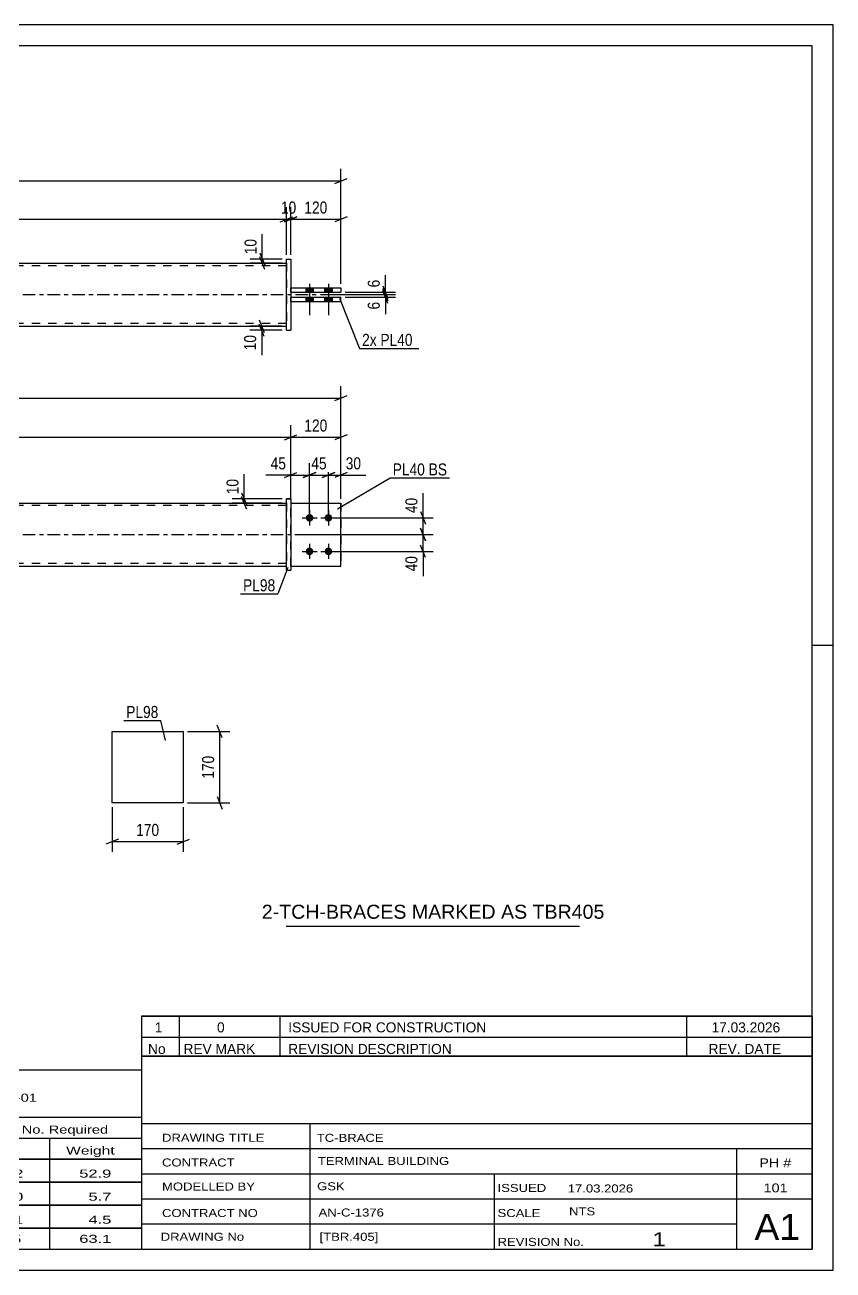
# Model space of a CAD drawing. Header units: millimetres. Extents: x 0 to 420, y 0 to 297.
# Drawn here: x 227.2 to 420, y 0 to 297 of the extents above; entities that cross this region are included whole.
import ezdxf

# ---------------------------------------------------------------- set-up
doc = ezdxf.new("R2010")
doc.units = ezdxf.units.MM
doc.linetypes.add('DXK_LINE_DOT2', pattern=[3.9198, 1.9599, -1.9599])
doc.linetypes.add('DXK_LINE_DOT3', pattern=[5.9187, 2.979, -0.9799, 0.9799, -0.9799])
doc.styles.add('Arial', font='ARIAL.TTF', dxfattribs={"height": 0.2})
doc.styles.add('Arial Narrow', font='ARIALN.TTF', dxfattribs={"height": 0.2})

# ---------------------------------------------------------------- blocks, each defined once
blk = doc.blocks.new('Unknown-580607067-1163')
at = {"color": 5, "linetype": 'Continuous'}
for p, q in [((420, 297), (0, 297)), ((420, 0), (420, 297)), ((415, 292), (5, 292)), ((415, 5), (415, 292)), ((420, 149), (415, 149)), ((5, 5), (415, 5)), ((0, 0), (420, 0))]:
    blk.add_line(p, q, dxfattribs=at)
blk = doc.blocks.new('Part-580607067-1749 - 1733')
at = {"color": 2, "linetype": 'Continuous'}
for p, q in [((290.58, 183.93), (289.58, 183.93)), ((289.58, 166.93), (289.58, 183.93)), ((290.58, 183.93), (290.58, 166.93)), ((289.58, 166.93), (289.58, 166.93)), ((289.58, 166.93), (290.58, 166.93))]:
    blk.add_line(p, q, dxfattribs=at)
at = {"color": 7, "linetype": 'DXK_LINE_DOT2'}
for p, q in [((289.58, 183.93), (289.58, 183.93)), ((289.58, 183.93), (290.58, 183.93)), ((290.58, 183.93), (290.58, 183.93)), ((289.58, 166.93), (290.58, 166.93))]:
    blk.add_line(p, q, dxfattribs=at)
blk = doc.blocks.new('Part-580607067-1754 - 1733')
at = {"linetype": 'Continuous'}
blk.add_hatch(color=2, dxfattribs=at).paths.add_polyline_path([(124.6, 167.93), (123.8, 169.33), (125.4, 169.33)])
at = {"color": 2, "linetype": 'Continuous'}
for p, q in [((94.6, 182.93), (289.58, 182.93)), ((124.6, 167.93), (123.8, 169.33)), ((123.8, 169.33), (125.4, 169.33)), ((125.4, 169.33), (124.6, 167.93)), ((94.6, 167.93), (289.58, 167.93))]:
    blk.add_line(p, q, dxfattribs=at)
at = {"color": 7, "linetype": 'DXK_LINE_DOT2'}
for p, q in [((94.6, 167.93), (94.6, 182.93)), ((289.58, 182.33), (94.6, 182.33)), ((289.58, 182.93), (289.58, 167.93)), ((289.58, 168.53), (94.6, 168.53))]:
    blk.add_line(p, q, dxfattribs=at)
at = {"color": 7, "linetype": 'DXK_LINE_DOT3'}
blk.add_line((84.6, 175.43), (299.58, 175.43), dxfattribs=at)
at = {"color": 2, "linetype": 'Continuous'}
blk.add_circle((124.6, 168.83), 1, dxfattribs=at)
blk = doc.blocks.new('Bolt-580607067-1755 - 1733')
at = {"linetype": 'Continuous'}
for points in [[(295.08, 180.33), (295.27, 180.31), (295.45, 180.25), (295.61, 180.15), (295.75, 180.03), (295.86, 179.88), (295.94, 179.7), (295.98, 179.52), (295.98, 179.33), (295.94, 179.15), (295.86, 178.98), (295.75, 178.82), (295.61, 178.7), (295.45, 178.6), (295.27, 178.55), (295.08, 178.53), (294.89, 178.55), (294.72, 178.6), (294.55, 178.7), (294.41, 178.82), (294.3, 178.98), (294.23, 179.15), (294.19, 179.33), (294.19, 179.52), (294.23, 179.7), (294.3, 179.88), (294.41, 180.03), (294.55, 180.15), (294.72, 180.25), (294.89, 180.31)], [(299.58, 180.33), (299.77, 180.31), (299.95, 180.25), (300.11, 180.15), (300.25, 180.03), (300.36, 179.88), (300.44, 179.7), (300.48, 179.52), (300.48, 179.33), (300.44, 179.15), (300.36, 178.98), (300.25, 178.82), (300.11, 178.7), (299.95, 178.6), (299.77, 178.55), (299.58, 178.53), (299.39, 178.55), (299.22, 178.6), (299.05, 178.7), (298.91, 178.82), (298.8, 178.98), (298.73, 179.15), (298.69, 179.33), (298.69, 179.52), (298.73, 179.7), (298.8, 179.88), (298.91, 180.03), (299.05, 180.15), (299.22, 180.25), (299.39, 180.31)], [(295.08, 172.33), (295.27, 172.31), (295.45, 172.25), (295.61, 172.15), (295.75, 172.03), (295.86, 171.88), (295.94, 171.7), (295.98, 171.52), (295.98, 171.33), (295.94, 171.15), (295.86, 170.98), (295.75, 170.82), (295.61, 170.7), (295.45, 170.6), (295.27, 170.55), (295.08, 170.53), (294.89, 170.55), (294.72, 170.6), (294.55, 170.7), (294.41, 170.82), (294.3, 170.98), (294.23, 171.15), (294.19, 171.33), (294.19, 171.52), (294.23, 171.7), (294.3, 171.88), (294.41, 172.03), (294.55, 172.15), (294.72, 172.25), (294.89, 172.31)], [(299.58, 172.33), (299.77, 172.31), (299.95, 172.25), (300.11, 172.15), (300.25, 172.03), (300.36, 171.88), (300.44, 171.7), (300.48, 171.52), (300.48, 171.33), (300.44, 171.15), (300.36, 170.98), (300.25, 170.82), (300.11, 170.7), (299.95, 170.6), (299.77, 170.55), (299.58, 170.53), (299.39, 170.55), (299.22, 170.6), (299.05, 170.7), (298.91, 170.82), (298.8, 170.98), (298.73, 171.15), (298.69, 171.33), (298.69, 171.52), (298.73, 171.7), (298.8, 171.88), (298.91, 172.03), (299.05, 172.15), (299.22, 172.25), (299.39, 172.31)]]:
    blk.add_hatch(color=1, dxfattribs=at).paths.add_polyline_path(points)
at = {"color": 1, "linetype": 'Continuous'}
for p, q in [((295.08, 181.23), (295.08, 177.63)), ((299.58, 181.23), (299.58, 177.63)), ((293.28, 179.43), (296.88, 179.43)), ((297.78, 179.43), (301.38, 179.43)), ((295.08, 173.23), (295.08, 169.63)), ((299.58, 173.23), (299.58, 169.63)), ((293.28, 171.43), (296.88, 171.43)), ((297.78, 171.43), (301.38, 171.43))]:
    blk.add_line(p, q, dxfattribs=at)
blk = doc.blocks.new('Part-580607067-1777 - 1733')
at = {"color": 2, "linetype": 'Continuous'}
for p, q in [((290.58, 182.93), (302.58, 182.93)), ((302.58, 182.93), (302.58, 182.93)), ((302.58, 167.93), (302.58, 182.93)), ((290.58, 167.93), (302.58, 167.93))]:
    blk.add_line(p, q, dxfattribs=at)
at = {"color": 7, "linetype": 'DXK_LINE_DOT2'}
for p, q in [((290.58, 182.93), (302.58, 182.93)), ((290.58, 167.93), (290.58, 182.93)), ((302.58, 182.93), (302.58, 182.93)), ((290.58, 167.93), (290.58, 167.93)), ((290.58, 167.93), (302.58, 167.93))]:
    blk.add_line(p, q, dxfattribs=at)
blk = doc.blocks.new('Part-580607067-1782 - 1733')
at = {"color": 7, "linetype": 'DXK_LINE_DOT2'}
for p, q in [((290.58, 182.93), (302.58, 182.93)), ((290.58, 167.93), (290.58, 182.93)), ((290.58, 182.93), (302.58, 182.93)), ((302.58, 182.93), (302.58, 182.93)), ((302.58, 182.93), (302.58, 167.93)), ((290.58, 167.93), (290.58, 167.93)), ((290.58, 167.93), (302.58, 167.93)), ((290.58, 167.93), (302.58, 167.93))]:
    blk.add_line(p, q, dxfattribs=at)
blk = doc.blocks.new('Bolt-580607067-1399 - 1390')
at = {"linetype": 'Continuous'}
for points in [[(295.98, 234.26), (294.18, 234.26), (294.18, 233.26), (295.98, 233.26)], [(295.98, 234.26), (294.18, 234.26), (294.18, 233.26), (295.98, 233.26)], [(295.98, 232.06), (294.18, 232.06), (294.18, 231.06), (295.98, 231.06)], [(295.98, 232.06), (294.18, 232.06), (294.18, 231.06), (295.98, 231.06)], [(300.48, 234.26), (298.68, 234.26), (298.68, 233.26), (300.48, 233.26)], [(300.48, 234.26), (298.68, 234.26), (298.68, 233.26), (300.48, 233.26)], [(300.48, 232.06), (298.68, 232.06), (298.68, 231.06), (300.48, 231.06)], [(300.48, 232.06), (298.68, 232.06), (298.68, 231.06), (300.48, 231.06)]]:
    blk.add_hatch(color=1, dxfattribs=at).paths.add_polyline_path(points)
at = {"color": 1, "linetype": 'Continuous'}
for p, q in [((295.08, 235.26), (295.08, 227.76)), ((295.08, 235.26), (295.08, 227.76)), ((299.58, 235.26), (299.58, 227.76)), ((299.58, 235.26), (299.58, 227.76)), ((294.18, 234.26), (294.18, 233.26)), ((294.18, 234.26), (294.18, 233.26)), ((294.18, 232.06), (294.18, 231.06)), ((294.18, 232.06), (294.18, 231.06)), ((295.98, 234.26), (295.98, 233.26)), ((295.98, 234.26), (295.98, 233.26)), ((295.98, 232.06), (295.98, 231.06)), ((295.98, 232.06), (295.98, 231.06)), ((298.68, 234.26), (298.68, 233.26)), ((298.68, 234.26), (298.68, 233.26)), ((298.68, 232.06), (298.68, 231.06)), ((298.68, 232.06), (298.68, 231.06)), ((300.48, 234.26), (300.48, 233.26)), ((300.48, 234.26), (300.48, 233.26)), ((300.48, 232.06), (300.48, 231.06)), ((300.48, 232.06), (300.48, 231.06))]:
    blk.add_line(p, q, dxfattribs=at)
blk = doc.blocks.new('Part-580607067-1425 - 1390')
at = {"linetype": 'Continuous'}
blk.add_hatch(color=2, dxfattribs=at).paths.add_polyline_path([(124.6, 232.66), (123.8, 234.06), (125.4, 234.06)])
at = {"color": 2, "linetype": 'Continuous'}
for p, q in [((94.6, 240.16), (289.58, 240.16)), ((124.6, 232.66), (123.8, 234.06)), ((123.8, 234.06), (125.4, 234.06)), ((125.4, 234.06), (124.6, 232.66)), ((94.6, 225.16), (289.58, 225.16))]:
    blk.add_line(p, q, dxfattribs=at)
at = {"color": 7, "linetype": 'DXK_LINE_DOT2'}
for p, q in [((94.6, 240.16), (94.6, 225.16)), ((289.58, 239.56), (94.6, 239.56)), ((289.58, 240.16), (289.58, 225.16)), ((289.58, 225.76), (94.6, 225.76))]:
    blk.add_line(p, q, dxfattribs=at)
at = {"color": 7, "linetype": 'DXK_LINE_DOT3'}
blk.add_line((84.6, 232.66), (299.58, 232.66), dxfattribs=at)
at = {"color": 2, "linetype": 'Continuous'}
blk.add_circle((124.6, 233.56), 1, dxfattribs=at)
blk = doc.blocks.new('Part-580607067-1426 - 1390')
at = {"color": 2, "linetype": 'Continuous'}
for p, q in [((289.58, 241.16), (289.58, 241.16)), ((289.58, 224.16), (289.58, 241.16)), ((289.58, 241.16), (290.58, 241.16)), ((290.58, 241.16), (290.58, 241.16)), ((290.58, 241.16), (290.58, 224.16)), ((289.58, 224.16), (290.58, 224.16)), ((289.58, 224.16), (289.58, 224.16)), ((290.58, 224.16), (290.58, 224.16))]:
    blk.add_line(p, q, dxfattribs=at)
at = {"color": 7, "linetype": 'DXK_LINE_DOT2'}
for p, q in [((289.58, 241.16), (289.58, 241.16)), ((289.58, 241.16), (290.58, 241.16)), ((289.58, 224.16), (290.58, 224.16))]:
    blk.add_line(p, q, dxfattribs=at)
blk = doc.blocks.new('Part-580607067-1452 - 1390')
at = {"color": 2, "linetype": 'Continuous'}
for p, q in [((290.58, 232.06), (302.58, 232.06)), ((302.58, 231.06), (302.58, 232.06)), ((290.58, 231.06), (302.58, 231.06))]:
    blk.add_line(p, q, dxfattribs=at)
at = {"color": 7, "linetype": 'DXK_LINE_DOT2'}
for p, q in [((290.58, 231.06), (290.58, 232.06)), ((290.58, 232.06), (302.58, 232.06)), ((290.58, 231.06), (302.58, 231.06))]:
    blk.add_line(p, q, dxfattribs=at)
blk = doc.blocks.new('Part-580607067-1457 - 1390')
at = {"color": 2, "linetype": 'Continuous'}
for p, q in [((290.58, 234.26), (302.58, 234.26)), ((290.58, 233.26), (302.58, 233.26)), ((302.58, 234.26), (302.58, 233.26))]:
    blk.add_line(p, q, dxfattribs=at)
at = {"color": 7, "linetype": 'DXK_LINE_DOT2'}
for p, q in [((290.58, 233.26), (290.58, 234.26)), ((290.58, 234.26), (302.58, 234.26)), ((290.58, 233.26), (302.58, 233.26)), ((302.58, 234.26), (302.58, 234.26))]:
    blk.add_line(p, q, dxfattribs=at)
blk = doc.blocks.new('Part-580607067-2274 - 2268')
at = {"color": 2, "linetype": 'Continuous'}
for p, q in [((247.96, 111.44), (247.95, 128.44)), ((247.95, 128.44), (264.95, 128.44)), ((264.95, 128.44), (264.96, 111.44)), ((264.96, 111.44), (247.96, 111.44))]:
    blk.add_line(p, q, dxfattribs=at)
blk = doc.blocks.new('StraightDimension-580607067-1994 - 1733')
at = {"color": 7, "linetype": 'Continuous'}
for p, q in [((298.08, 189.04), (301.08, 190.24)), ((299.58, 180.43), (299.58, 192.49)), ((304.08, 190.24), (301.08, 189.04)), ((302.58, 183.93), (302.58, 192.49)), ((299.58, 189.64), (302.58, 189.64))]:
    blk.add_line(p, q, dxfattribs=at)
at = {"color": 0}
blk.add_wipeout([(307.96, 190.39), (307.96, 194.59), (303.11, 194.59), (303.11, 190.39)], dxfattribs=at)
at = {"color": 7, "linetype": 'Continuous'}
blk.add_line((302.58, 189.64), (308.49, 189.64), dxfattribs=at)
blk.add_line((302.58, 189.64), (308.49, 189.64), dxfattribs=at)
at = {"color": 3, "style": 'Arial Narrow'}
blk.add_text('30', height=2.863, dxfattribs=at).set_placement((303.71, 190.99))
blk = doc.blocks.new('StraightDimension-580607067-1981 - 1733')
at = {"color": 7, "linetype": 'Continuous'}
for p, q in [((293.58, 189.04), (296.58, 190.24)), ((295.08, 180.43), (295.08, 192.49)), ((301.08, 190.24), (298.08, 189.04)), ((299.58, 180.43), (299.58, 192.49)), ((295.08, 189.64), (299.58, 189.64))]:
    blk.add_line(p, q, dxfattribs=at)
at = {"color": 0}
blk.add_wipeout([(299.76, 190.39), (299.76, 194.59), (294.9, 194.59), (294.9, 190.39)], dxfattribs=at)
at = {"color": 3, "style": 'Arial Narrow'}
blk.add_text('45', height=2.863, dxfattribs=at).set_placement((295.5, 190.99))
blk = doc.blocks.new('StraightDimension-580607067-1784 - 1733')
at = {"color": 7, "linetype": 'Continuous'}
for p, q in [((278.88, 185.43), (280.08, 182.43)), ((280.08, 181.43), (278.88, 184.43)), ((288.58, 183.93), (276.63, 183.93)), ((288.58, 182.93), (276.63, 182.93)), ((279.48, 182.93), (279.48, 183.93))]:
    blk.add_line(p, q, dxfattribs=at)
at = {"color": 0}
blk.add_wipeout([(278.73, 189.31), (274.53, 189.31), (274.53, 184.45), (278.73, 184.45)], dxfattribs=at)
at = {"color": 7, "linetype": 'Continuous'}
blk.add_line((279.48, 183.93), (279.48, 189.83), dxfattribs=at)
blk.add_line((279.48, 183.93), (279.48, 189.83), dxfattribs=at)
at = {"color": 3, "style": 'Arial Narrow'}
blk.add_text('10', height=2.863, rotation=90.0002, dxfattribs=at).set_placement((278.13, 185.05))
blk = doc.blocks.new('StraightDimension-580607067-1887 - 1733')
at = {"color": 7, "linetype": 'Continuous'}
for p, q in [((95.1, 199.26), (92.1, 198.06)), ((93.6, 183.93), (93.6, 201.51)), ((289.08, 198.06), (292.08, 199.26)), ((290.58, 183.93), (290.58, 201.51)), ((93.6, 198.66), (290.58, 198.66))]:
    blk.add_line(p, q, dxfattribs=at)
at = {"color": 0}
blk.add_wipeout([(196.35, 199.41), (196.35, 203.61), (187.83, 203.61), (187.83, 199.41)], dxfattribs=at)
at = {"color": 3, "style": 'Arial Narrow'}
blk.add_text('1970', height=2.863, dxfattribs=at).set_placement((188.43, 200.01))
blk = doc.blocks.new('StraightDimension-580607067-1906 - 1733')
at = {"color": 7, "linetype": 'Continuous'}
for p, q in [((289.08, 198.06), (292.08, 199.26)), ((290.58, 183.93), (290.58, 201.51)), ((304.08, 199.26), (301.08, 198.06)), ((302.58, 183.93), (302.58, 201.51)), ((290.58, 198.66), (302.58, 198.66))]:
    blk.add_line(p, q, dxfattribs=at)
at = {"color": 0}
blk.add_wipeout([(299.92, 199.41), (299.92, 203.61), (293.24, 203.61), (293.24, 199.41)], dxfattribs=at)
at = {"color": 3, "style": 'Arial Narrow'}
blk.add_text('120', height=2.863, dxfattribs=at).set_placement((293.84, 200.01))
blk = doc.blocks.new('StraightDimension-580607067-1926 - 1733')
at = {"color": 7, "linetype": 'Continuous'}
for p, q in [((300.58, 179.43), (324.56, 179.43)), ((321.56, 180.93), (322.76, 177.93)), ((322.16, 175.43), (322.16, 179.43)), ((291.58, 175.43), (324.56, 175.43)), ((322.76, 173.93), (321.56, 176.93))]:
    blk.add_line(p, q, dxfattribs=at)
at = {"color": 0}
blk.add_wipeout([(321.41, 184.81), (317.21, 184.81), (317.21, 179.95), (321.41, 179.95)], dxfattribs=at)
at = {"color": 7, "linetype": 'Continuous'}
blk.add_line((322.16, 179.43), (322.16, 185.33), dxfattribs=at)
blk.add_line((322.16, 179.43), (322.16, 185.33), dxfattribs=at)
at = {"color": 3, "style": 'Arial Narrow'}
blk.add_text('40', height=2.863, rotation=90.0002, dxfattribs=at).set_placement((320.81, 180.55))
blk = doc.blocks.new('StraightDimension-580607067-1935 - 1733')
at = {"color": 7, "linetype": 'Continuous'}
for p, q in [((291.58, 175.43), (324.56, 175.43)), ((321.56, 176.93), (322.76, 173.93)), ((322.16, 171.43), (322.16, 175.43)), ((322.76, 169.93), (321.56, 172.93)), ((300.58, 171.43), (324.56, 171.43))]:
    blk.add_line(p, q, dxfattribs=at)
at = {"color": 0}
blk.add_wipeout([(321.41, 170.9), (317.21, 170.9), (317.21, 166.05), (321.41, 166.05)], dxfattribs=at)
at = {"color": 7, "linetype": 'Continuous'}
blk.add_line((322.16, 171.43), (322.16, 165.52), dxfattribs=at)
blk.add_line((322.16, 171.43), (322.16, 165.52), dxfattribs=at)
at = {"color": 3, "style": 'Arial Narrow'}
blk.add_text('40', height=2.863, rotation=90.0002, dxfattribs=at).set_placement((320.81, 166.65))
blk = doc.blocks.new('StraightDimension-580607067-1945 - 1733')
at = {"color": 7, "linetype": 'Continuous'}
for p, q in [((83.1, 208.58), (80.1, 207.38)), ((81.6, 183.93), (81.6, 210.83)), ((81.6, 207.98), (302.58, 207.98)), ((301.08, 207.38), (304.08, 208.58)), ((302.58, 183.93), (302.58, 210.83))]:
    blk.add_line(p, q, dxfattribs=at)
at = {"color": 0}
blk.add_wipeout([(196.35, 208.73), (196.35, 212.93), (187.83, 212.93), (187.83, 208.73)], dxfattribs=at)
at = {"color": 3, "style": 'Arial Narrow'}
blk.add_text('2210', height=2.863, dxfattribs=at).set_placement((188.43, 209.33))
blk = doc.blocks.new('StraightDimension-580607067-1965 - 1733')
at = {"color": 7, "linetype": 'Continuous'}
for p, q in [((289.08, 189.04), (292.08, 190.24)), ((290.58, 183.93), (290.58, 192.49)), ((296.58, 190.24), (293.58, 189.04)), ((295.08, 180.43), (295.08, 192.49)), ((290.58, 189.64), (295.08, 189.64))]:
    blk.add_line(p, q, dxfattribs=at)
at = {"color": 0}
blk.add_wipeout([(290.06, 190.39), (290.06, 194.59), (285.2, 194.59), (285.2, 190.39)], dxfattribs=at)
at = {"color": 7, "linetype": 'Continuous'}
blk.add_line((290.58, 189.64), (284.68, 189.64), dxfattribs=at)
blk.add_line((290.58, 189.64), (284.68, 189.64), dxfattribs=at)
at = {"color": 3, "style": 'Arial Narrow'}
blk.add_text('45', height=2.863, dxfattribs=at).set_placement((285.8, 190.99))
blk = doc.blocks.new('StraightDimension-580607067-1634 - 1390')
at = {"color": 7, "linetype": 'Continuous'}
for p, q in [((289.58, 242.16), (289.58, 253.51)), ((290.58, 242.16), (290.58, 253.51)), ((288.08, 250.06), (291.08, 251.26)), ((292.08, 251.26), (289.08, 250.06)), ((289.58, 250.66), (290.58, 250.66))]:
    blk.add_line(p, q, dxfattribs=at)
at = {"color": 0}
blk.add_wipeout([(292.51, 251.41), (292.51, 255.61), (287.65, 255.61), (287.65, 251.41)], dxfattribs=at)
at = {"color": 3, "style": 'Arial Narrow'}
blk.add_text('10', height=2.863, dxfattribs=at).set_placement((288.25, 252.01))
blk = doc.blocks.new('StraightDimension-580607067-1675 - 1390')
at = {"color": 7, "linetype": 'Continuous'}
for p, q in [((81.6, 235.26), (81.6, 262.65)), ((302.58, 235.26), (302.58, 262.65)), ((83.1, 260.4), (80.1, 259.2)), ((81.6, 259.8), (302.58, 259.8)), ((301.08, 259.2), (304.08, 260.4))]:
    blk.add_line(p, q, dxfattribs=at)
at = {"color": 0}
blk.add_wipeout([(196.35, 260.55), (196.35, 264.75), (187.83, 264.75), (187.83, 260.55)], dxfattribs=at)
at = {"color": 3, "style": 'Arial Narrow'}
blk.add_text('2210', height=2.863, dxfattribs=at).set_placement((188.43, 261.15))
blk = doc.blocks.new('StraightDimension-580607067-1459 - 1390')
at = {"color": 7, "linetype": 'Continuous'}
for p, q in [((283.08, 226.66), (284.28, 223.66)), ((288.58, 225.16), (280.83, 225.16)), ((288.58, 224.16), (280.83, 224.16)), ((284.28, 222.66), (283.08, 225.66)), ((283.68, 224.16), (283.68, 225.16))]:
    blk.add_line(p, q, dxfattribs=at)
at = {"color": 0}
blk.add_wipeout([(282.93, 223.64), (278.73, 223.64), (278.73, 218.78), (282.93, 218.78)], dxfattribs=at)
at = {"color": 7, "linetype": 'Continuous'}
blk.add_line((283.68, 224.16), (283.68, 218.26), dxfattribs=at)
blk.add_line((283.68, 224.16), (283.68, 218.26), dxfattribs=at)
at = {"color": 3, "style": 'Arial Narrow'}
blk.add_text('10', height=2.863, rotation=90.0002, dxfattribs=at).set_placement((282.33, 219.38))
blk = doc.blocks.new('StraightDimension-580607067-1473 - 1390')
at = {"color": 7, "linetype": 'Continuous'}
for p, q in [((288.58, 241.16), (280.93, 241.16)), ((283.18, 242.66), (284.38, 239.66)), ((284.38, 238.66), (283.18, 241.66)), ((283.78, 240.16), (283.78, 241.16)), ((288.58, 240.16), (280.93, 240.16))]:
    blk.add_line(p, q, dxfattribs=at)
at = {"color": 0}
blk.add_wipeout([(283.03, 246.54), (278.83, 246.54), (278.83, 241.69), (283.03, 241.69)], dxfattribs=at)
at = {"color": 7, "linetype": 'Continuous'}
blk.add_line((283.78, 241.16), (283.78, 247.07), dxfattribs=at)
blk.add_line((283.78, 241.16), (283.78, 247.07), dxfattribs=at)
at = {"color": 3, "style": 'Arial Narrow'}
blk.add_text('10', height=2.863, rotation=90.0002, dxfattribs=at).set_placement((282.43, 242.29))
blk = doc.blocks.new('StraightDimension-580607067-1606 - 1390')
at = {"color": 7, "linetype": 'Continuous'}
for p, q in [((298.33, 232.66), (315.57, 232.66)), ((303.58, 232.06), (315.57, 232.06)), ((312.57, 234.16), (313.77, 231.16)), ((313.77, 230.56), (312.57, 233.56)), ((313.17, 232.06), (313.17, 232.66))]:
    blk.add_line(p, q, dxfattribs=at)
at = {"color": 0}
blk.add_wipeout([(312.42, 231.54), (308.22, 231.54), (308.22, 228.51), (312.42, 228.51)], dxfattribs=at)
at = {"color": 7, "linetype": 'Continuous'}
blk.add_line((313.17, 232.06), (313.17, 227.98), dxfattribs=at)
blk.add_line((313.17, 232.06), (313.17, 227.98), dxfattribs=at)
at = {"color": 3, "style": 'Arial Narrow'}
blk.add_text('6', height=2.86, rotation=90.0002, dxfattribs=at).set_placement((311.82, 229.11))
blk = doc.blocks.new('StraightDimension-580607067-1615 - 1390')
at = {"color": 7, "linetype": 'Continuous'}
for p, q in [((312.57, 234.76), (313.77, 231.76)), ((298.33, 232.66), (315.57, 232.66)), ((303.58, 233.26), (315.57, 233.26)), ((313.77, 231.16), (312.57, 234.16)), ((313.17, 232.66), (313.17, 233.26))]:
    blk.add_line(p, q, dxfattribs=at)
at = {"color": 0}
blk.add_wipeout([(312.42, 236.82), (308.22, 236.82), (308.22, 233.79), (312.42, 233.79)], dxfattribs=at)
at = {"color": 7, "linetype": 'Continuous'}
blk.add_line((313.17, 233.26), (313.17, 237.34), dxfattribs=at)
blk.add_line((313.17, 233.26), (313.17, 237.34), dxfattribs=at)
at = {"color": 3, "style": 'Arial Narrow'}
blk.add_text('6', height=2.86, rotation=90.0002, dxfattribs=at).set_placement((311.82, 234.39))
blk = doc.blocks.new('StraightDimension-580607067-1624 - 1390')
at = {"color": 7, "linetype": 'Continuous'}
for p, q in [((94.6, 242.16), (94.6, 253.51)), ((289.58, 242.16), (289.58, 253.51)), ((96.1, 251.26), (93.1, 250.06)), ((94.6, 250.66), (289.58, 250.66)), ((288.08, 250.06), (291.08, 251.26))]:
    blk.add_line(p, q, dxfattribs=at)
at = {"color": 0}
blk.add_wipeout([(196.35, 251.41), (196.35, 255.61), (187.83, 255.61), (187.83, 251.41)], dxfattribs=at)
at = {"color": 3, "style": 'Arial Narrow'}
blk.add_text('1950', height=2.863, dxfattribs=at).set_placement((188.43, 252.01))
blk = doc.blocks.new('StraightDimension-580607067-1644 - 1390')
at = {"color": 7, "linetype": 'Continuous'}
for p, q in [((290.58, 242.16), (290.58, 253.51)), ((302.58, 235.26), (302.58, 253.51)), ((289.08, 250.06), (292.08, 251.26)), ((290.58, 250.66), (302.58, 250.66)), ((304.08, 251.26), (301.08, 250.06))]:
    blk.add_line(p, q, dxfattribs=at)
at = {"color": 0}
blk.add_wipeout([(299.92, 251.41), (299.92, 255.61), (293.24, 255.61), (293.24, 251.41)], dxfattribs=at)
at = {"color": 3, "style": 'Arial Narrow'}
blk.add_text('120', height=2.863, dxfattribs=at).set_placement((293.84, 252.01))
blk = doc.blocks.new('StraightDimension-580607067-2276 - 2268')
at = {"color": 7, "linetype": 'Continuous'}
for p, q in [((247.96, 110.44), (247.96, 99.8)), ((264.96, 110.44), (264.96, 99.8)), ((249.46, 102.8), (246.46, 101.6)), ((247.96, 102.2), (264.96, 102.2)), ((263.46, 101.6), (266.46, 102.8))]:
    blk.add_line(p, q, dxfattribs=at)
at = {"color": 0}
blk.add_wipeout([(259.8, 102.95), (259.8, 107.15), (253.11, 107.15), (253.11, 102.95)], dxfattribs=at)
at = {"color": 3, "style": 'Arial Narrow'}
blk.add_text('170', height=2.863, dxfattribs=at).set_placement((253.71, 103.55))
blk = doc.blocks.new('StraightDimension-580607067-2281 - 2268')
at = {"color": 7, "linetype": 'Continuous'}
for p, q in [((265.95, 128.44), (276.06, 128.44)), ((274.26, 126.94), (273.06, 129.94)), ((273.66, 111.44), (273.66, 128.44)), ((273.06, 112.94), (274.26, 109.94)), ((265.96, 111.44), (276.06, 111.44))]:
    blk.add_line(p, q, dxfattribs=at)
at = {"color": 0}
blk.add_wipeout([(272.91, 123.28), (268.71, 123.28), (268.71, 116.6), (272.91, 116.6)], dxfattribs=at)
at = {"color": 3, "style": 'Arial Narrow'}
blk.add_text('170', height=2.863, rotation=90.0002, dxfattribs=at).set_placement((272.31, 117.2))
blk = doc.blocks.new('Unknown-580607067-4279')
at = {"color": 7, "linetype": 'Continuous'}
for p, q in [((255, 51.05), (255, 5)), ((255, 51.05), (415, 51.05)), ((415, 51), (415, 5)), ((255, 35), (415, 35)), ((295.14, 35), (295.14, 5)), ((255, 29), (415, 29)), ((397, 5.05), (397, 29.05)), ((255, 23), (415, 23)), ((339.14, 23), (339.14, 5)), ((255, 17), (415, 17)), ((255, 11), (397, 11)), ((255, 5), (415, 5))]:
    blk.add_line(p, q, dxfattribs=at)
at = {"color": 7, "style": 'Arial Narrow'}
for s, height, width, p in [('DRAWING TITLE', 1.9089, 1.425378, (259.88, 30.61)), ('TC-BRACE', 1.909, 1.425378, (296.81, 30.59)), ('TERMINAL BUILDING', 1.9089, 1.425378, (297.06, 25.07)), ('CONTRACT', 1.909, 1.425378, (259.88, 24.71)), ('MODELLED BY', 1.9089, 1.425378, (259.88, 18.98)), ('GSK', 1.909, 1.425378, (296.88, 19.04)), ('ISSUED', 1.909, 1.425378, (339.94, 18.64)), ('17.03.2026', 1.909, 1.425378, (356.69, 18.52)), ('CONTRACT NO', 1.9089, 1.425378, (259.88, 12.66)), ('AN-C-1376', 1.909, 1.425378, (297.23, 12.78)), ('SCALE', 1.909, 1.425378, (339.94, 12.65)), ('A1', 6.204, 1.25, (401.24, 7.2)), ('DRAWING No', 1.909, 1.425378, (259.56, 7)), ('[TBR.405]', 1.909, 1.425378, (297.46, 6.99)), ('1', 3.34, 1.5, (376.91, 5.68)), ('REVISION No.', 1.9089, 1.425378, (339.94, 5.77))]:
    blk.add_text(s, height=height, dxfattribs=dict(at, width=width)).set_placement(p)
at = {"color": 7, "linetype": 'Continuous', "style": 'Arial Narrow'}
for s, height, width, p in [('PH #', 2.1, 1.42538, (402.4, 24.55)), ('101', 2.1, 1.42538, (403.41, 18.55)), ('NTS', 1.909, 1.425378, (357, 13.05))]:
    blk.add_text(s, height=height, dxfattribs=dict(at, width=width)).set_placement(p)
blk = doc.blocks.new('Unknown-580607067-4280')
at = {"color": 7, "linetype": 'Continuous'}
for p, q in [((255, 60.55), (415, 60.55)), ((415, 60.55), (255, 60.55)), ((255, 60.55), (255, 55.55)), ((264, 60.55), (264, 55.55)), ((288, 60.55), (288, 55.55)), ((385, 60.55), (385, 55.55)), ((415, 60.55), (415, 55.55)), ((255, 55.55), (415, 55.55)), ((255, 55.55), (255, 51.05)), ((255, 55.55), (415, 55.55)), ((264, 55.55), (264, 51.05)), ((288, 55.55), (288, 51.05)), ((385, 55.55), (385, 51.05)), ((415, 55.55), (415, 51.05)), ((415, 51.05), (255, 51.05))]:
    blk.add_line(p, q, dxfattribs=at)
at = {"color": 7, "linetype": 'Continuous', "style": 'Arial Narrow'}
for s, height, width, p in [('1', 2.39, 1.196471, (258.16, 56.7)), ('0', 2.39, 1.196471, (273, 56.7)), ('ISSUED FOR CONSTRUCTION', 2.3861, 1.196471, (290, 56.7)), ('17.03.2026', 2.386, 1.196471, (391, 56.7)), ('No', 2.386, 1.2, (256.54, 51.55)), ('REV MARK', 2.386, 1.2, (265, 51.55)), ('REVISION DESCRIPTION', 2.3861, 1.2, (290, 51.55)), ('REV. DATE', 2.386, 1.2, (390.28, 51.55))]:
    blk.add_text(s, height=height, dxfattribs=dict(at, width=width)).set_placement(p)
blk = doc.blocks.new('Unknown-580607067-4281')
at = {"color": 7, "linetype": 'Continuous'}
for p, q in [((95, 47.75), (255, 47.75)), ((95, 36.5), (95, 47.75)), ((255, 47.75), (255, 36.5)), ((95, 36.5), (255, 36.5)), ((95, 36.5), (95, 31.5)), ((255, 36.5), (255, 31.5)), ((95, 31.5), (255, 31.5)), ((95, 31.5), (95, 26.5)), ((119, 31.5), (119, 26.5)), ((154.5, 31.5), (154.5, 26.5)), ((180.5, 31.5), (180.5, 26.5)), ((193.5, 31.5), (193.5, 26.5)), ((211, 31.5), (211, 26.5)), ((233, 31.5), (233, 26.5)), ((255, 31.5), (255, 26.5)), ((95, 26.5), (255, 26.5)), ((95, 26.45), (95, 21.05)), ((95, 26.45), (255, 26.45)), ((119, 26.5), (119, 21)), ((154.5, 26.5), (154.5, 21)), ((180.5, 26.5), (180.5, 21)), ((193.5, 26.5), (193.5, 21)), ((211, 26.5), (211, 21)), ((233, 26.5), (233, 21)), ((255, 26.45), (255, 21.05)), ((95, 21.05), (255, 21.05)), ((95, 20.95), (95, 15.55)), ((95, 20.95), (255, 20.95)), ((119, 21), (119, 15.5)), ((154.5, 21), (154.5, 15.5)), ((180.5, 21), (180.5, 15.5)), ((193.5, 21), (193.5, 15.5)), ((211, 21), (211, 15.5)), ((233, 21), (233, 15.5)), ((255, 20.95), (255, 15.55)), ((95, 15.55), (255, 15.55)), ((95, 15.45), (95, 10.05)), ((95, 15.45), (255, 15.45)), ((119, 15.5), (119, 10)), ((154.5, 15.5), (154.5, 10)), ((180.5, 15.5), (180.5, 10)), ((193.5, 15.5), (193.5, 10)), ((211, 15.5), (211, 10)), ((233, 15.5), (233, 10)), ((255, 15.45), (255, 10.05)), ((95, 10.05), (255, 10.05)), ((95, 10), (255, 10)), ((95, 10), (95, 5)), ((211, 10), (211, 5)), ((233, 10), (233, 5)), ((255, 10), (255, 5)), ((95, 5), (255, 5))]:
    blk.add_line(p, q, dxfattribs=at)
at = {"color": 7, "style": 'Arial Narrow'}
for s, height, width, p in [('GENERAL NOTES & WELD DETAILS :', 2.8633, 1.4, (96.15, 40.06)), ('REFER TYP DRAWING TYP-01', 1.9089, 1.6, (179.7, 40.16)), ("MATERIAL LIST FOR ASSEMBLY MK'D", 1.9089, 1.6, (96.15, 32.56)), ('TBR405', 1.909, 1.794707, (187.59, 32.47)), ('2', 1.91, 1.794707, (217.08, 32.56)), ('No. Required', 1.9089, 1.6, (226.41, 32.56)), ('Mark', 1.909, 1.7, (96.34, 27.5)), ('Profile', 1.909, 1.7, (129.41, 27.5)), ('Material', 1.909, 1.7, (159.54, 27.56)), ('No.', 1.909, 1.7, (184.5, 27.56)), ('Length', 1.909, 1.7, (195, 27.56)), ('Area', 1.909, 1.7, (217.5, 27.56)), ('Weight', 1.909, 1.7, (237, 27.56))]:
    blk.add_text(s, height=height, dxfattribs=dict(at, width=width)).set_placement(p)
at = {"color": 7, "linetype": 'Continuous', "style": 'Arial Narrow'}
for s, height, width, p in [('TBR405', 1.909, 1.794707, (96.5, 22.06)), ('SHS150*6', 1.909, 1.794707, (121, 22.06)), ('E350', 1.909, 1.794707, (160.74, 22.06)), ('1', 1.91, 1.794707, (184.86, 22.06)), ('1950', 1.909, 1.794707, (197.58, 22.06)), ('1.2', 1.909, 1.794707, (221.32, 22.06)), ('52.9', 1.909, 1.794707, (240.14, 22.06)), ('PL40', 1.909, 1.794707, (96.5, 16.56)), ('PL10*120', 1.909, 1.794707, (121, 16.56)), ('E350', 1.909, 1.794707, (160.74, 16.56)), ('4', 1.91, 1.794707, (184.86, 16.56)), ('150', 1.909, 1.794707, (199.77, 16.56)), ('0.0', 1.909, 1.794707, (221.32, 16.56)), ('5.7', 1.909, 1.794707, (242.33, 16.56)), ('PL98', 1.909, 1.794707, (96.5, 11.06)), ('PL10*170', 1.909, 1.794707, (121, 11.06)), ('E350', 1.909, 1.794707, (160.74, 11.06)), ('2', 1.91, 1.794707, (184.86, 11.06)), ('170', 1.909, 1.794707, (199.77, 11.06)), ('0.1', 1.909, 1.794707, (221.32, 11.06)), ('4.5', 1.909, 1.794707, (242.33, 11.06)), ('Total', 1.909, 1.7, (197.33, 6.5)), ('1.5', 1.909, 1.794707, (220.83, 6.5)), ('63.1', 1.909, 1.794707, (240.14, 6.5))]:
    blk.add_text(s, height=height, dxfattribs=dict(at, width=width)).set_placement(p)
blk = doc.blocks.new('Unknown-580607067-4282')
at = {"color": 7, "linetype": 'Continuous'}
blk.add_line((289.5, 82.05), (359.5, 82.05), dxfattribs=at)
at = {"color": 7, "style": 'Arial'}
blk.add_text('2-TCH-BRACES MARKED AS TBR405', height=3.3428, dxfattribs=at).set_placement((283.69, 83.8))
blk = doc.blocks.new('Mark-580607067-1745 - 1733')
at = {"color": 0}
blk.add_wipeout([(286.9, 161.91), (286.9, 164.91), (279.22, 164.91), (279.22, 161.91)], dxfattribs=at)
blk.add_wipeout([(286.9, 161.91), (286.9, 164.91), (279.22, 164.91), (279.22, 161.91)], dxfattribs=at)
at = {"color": 30, "linetype": 'Continuous'}
for p in [(289.89, 167.62), (278.62, 161.31)]:
    blk.add_line(p, (287.5, 161.31), dxfattribs=at)
at = {"color": 3, "style": 'Arial Narrow'}
blk.add_text('PL98', height=2.863, dxfattribs=at).set_placement((279.22, 161.91))
blk = doc.blocks.new('MarkSet-580607067-2032 - 1733')
at = {"color": 0}
blk.add_wipeout([(322.6, 189.54), (322.6, 192.54), (314.93, 192.54), (314.93, 189.54)], dxfattribs=at)
blk.add_wipeout([(322.6, 189.54), (322.6, 192.54), (314.93, 192.54), (314.93, 189.54)], dxfattribs=at)
at = {"color": 30, "linetype": 'Continuous'}
blk.add_line((301.74, 181.56), (314.33, 188.94), dxfattribs=at)
at = {"color": 0}
blk.add_wipeout([(327.88, 189.54), (327.88, 192.54), (323.5, 192.54), (323.5, 189.54)], dxfattribs=at)
blk.add_wipeout([(327.88, 189.54), (327.88, 192.54), (323.5, 192.54), (323.5, 189.54)], dxfattribs=at)
at = {"color": 30, "linetype": 'Continuous'}
blk.add_line((314.33, 188.94), (328.48, 188.94), dxfattribs=at)
at = {"color": 3, "style": 'Arial Narrow'}
for s, p in [('PL40', (314.93, 189.54)), ('BS', (323.5, 189.54))]:
    blk.add_text(s, height=2.863, dxfattribs=at).set_placement(p)
blk = doc.blocks.new('MarkSet-580607067-1724 - 1390')
at = {"color": 0}
blk.add_wipeout([(311.09, 220.45), (311.09, 223.45), (307.62, 223.45), (307.62, 220.45)], dxfattribs=at)
blk.add_wipeout([(311.09, 220.45), (311.09, 223.45), (307.62, 223.45), (307.62, 220.45)], dxfattribs=at)
at = {"color": 30, "linetype": 'Continuous'}
blk.add_line((302.2, 231.79), (307.02, 219.85), dxfattribs=at)
at = {"color": 0}
blk.add_wipeout([(319.66, 220.45), (319.66, 223.45), (311.99, 223.45), (311.99, 220.45)], dxfattribs=at)
blk.add_wipeout([(319.66, 220.45), (319.66, 223.45), (311.99, 223.45), (311.99, 220.45)], dxfattribs=at)
at = {"color": 30, "linetype": 'Continuous'}
blk.add_line((307.02, 219.85), (321.16, 219.85), dxfattribs=at)
at = {"color": 3, "style": 'Arial Narrow'}
for s, p in [('2x', (307.62, 220.45)), ('PL40', (311.99, 220.45))]:
    blk.add_text(s, height=2.863, dxfattribs=at).set_placement(p)
blk = doc.blocks.new('Mark-580607067-2270 - 2268')
at = {"color": 0}
blk.add_wipeout([(259.02, 131.69), (259.02, 134.69), (251.34, 134.69), (251.34, 131.69)], dxfattribs=at)
blk.add_wipeout([(259.02, 131.69), (259.02, 134.69), (251.34, 134.69), (251.34, 131.69)], dxfattribs=at)
at = {"color": 30, "linetype": 'Continuous'}
for p in [(250.74, 131.09), (260.73, 126.31)]:
    blk.add_line(p, (259.62, 131.09), dxfattribs=at)
at = {"color": 3, "style": 'Arial Narrow'}
blk.add_text('PL98', height=2.863, dxfattribs=at).set_placement((251.34, 131.69))

msp = doc.modelspace()

# ---------------------------------------------------------------- block references
for name in ['Unknown-580607067-1163', 'Part-580607067-1426 - 1390', 'Part-580607067-1425 - 1390', 'Bolt-580607067-1399 - 1390', 'Part-580607067-1457 - 1390', 'Part-580607067-1452 - 1390', 'Part-580607067-1754 - 1733', 'Part-580607067-1749 - 1733', 'Part-580607067-1777 - 1733', 'Part-580607067-1782 - 1733', 'Bolt-580607067-1755 - 1733', 'Part-580607067-2274 - 2268', 'Unknown-580607067-4282', 'Unknown-580607067-4280', 'Unknown-580607067-4279', 'Unknown-580607067-4281']:
    msp.add_blockref(name, (0, 0))

# ---------------------------------------------------------------- next in the draw order: block references
for name in ['StraightDimension-580607067-1634 - 1390', 'StraightDimension-580607067-1459 - 1390', 'StraightDimension-580607067-1994 - 1733', 'StraightDimension-580607067-1784 - 1733', 'Mark-580607067-1745 - 1733', 'Mark-580607067-2270 - 2268', 'StraightDimension-580607067-2276 - 2268']:
    msp.add_blockref(name, (0, 0))

# ---------------------------------------------------------------- next in the draw order: block references
for name in ['StraightDimension-580607067-1675 - 1390', 'StraightDimension-580607067-1887 - 1733', 'StraightDimension-580607067-1981 - 1733', 'StraightDimension-580607067-2281 - 2268']:
    msp.add_blockref(name, (0, 0))

# ---------------------------------------------------------------- next in the draw order: block references
for name in ['StraightDimension-580607067-1473 - 1390', 'StraightDimension-580607067-1606 - 1390', 'StraightDimension-580607067-1906 - 1733']:
    msp.add_blockref(name, (0, 0))

# ---------------------------------------------------------------- next in the draw order: block references
for name in ['StraightDimension-580607067-1624 - 1390', 'StraightDimension-580607067-1615 - 1390', 'StraightDimension-580607067-1926 - 1733']:
    msp.add_blockref(name, (0, 0))

# ---------------------------------------------------------------- next in the draw order: block references
for name in ['StraightDimension-580607067-1644 - 1390', 'MarkSet-580607067-1724 - 1390', 'StraightDimension-580607067-1945 - 1733', 'StraightDimension-580607067-1935 - 1733']:
    msp.add_blockref(name, (0, 0))

# ---------------------------------------------------------------- next in the draw order: block references
for name in ['StraightDimension-580607067-1965 - 1733', 'MarkSet-580607067-2032 - 1733']:
    msp.add_blockref(name, (0, 0))

doc.saveas('drawing.dxf')
